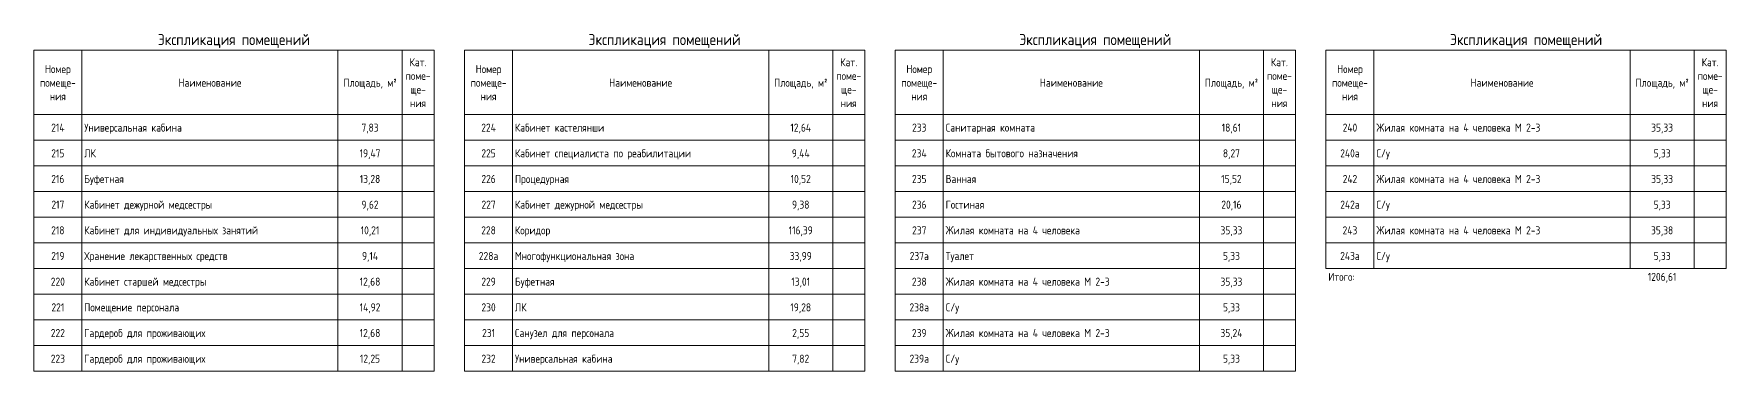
# Model space of a CAD drawing. Header units: millimetres. Extents: x -515342 to 330399, y -224905 to 507333.
# Drawn here: x -149405 to -96546, y 125303 to 135838 of the extents above; entities that cross this region are included whole.
import ezdxf

# ---------------------------------------------------------------- set-up
doc = ezdxf.new("R2010")
doc.units = ezdxf.units.MM
doc.layers.add('Графика', color=7, linetype='Continuous', lineweight=0)
doc.layers.add('Линии', color=7, linetype='Continuous', lineweight=0)
doc.styles.add('GOST Common_5', font='', dxfattribs={"width": 0.9, "height": 3.5})
doc.styles.add('GOST Common_8', font='', dxfattribs={"width": 0.9, "height": 3.5})
doc.styles.get('GOST Common_5').set_extended_font_data('GOST Common')
doc.styles.get('GOST Common_8').set_extended_font_data('GOST Common')

msp = doc.modelspace()

# ---------------------------------------------------------------- linework, layer by layer
at = {"layer": 'Линии'}
for p, q in [((-149405.428, 135325.7343), (-149405.428, 133321.1326)), ((-149405.428, 135325.7343), (-136905.0244, 135325.7343)), ((-147905.428, 135325.7343), (-147905.428, 133321.1326)), ((-139905.428, 135325.7343), (-139905.428, 133321.1326)), ((-137905.428, 135325.7343), (-137905.428, 133321.1326)), ((-136905.428, 135325.7343), (-136905.428, 133321.1326)), ((-135952.5244, 135325.7343), (-135952.5244, 133321.1326)), ((-135952.5244, 135325.7343), (-123452.1208, 135325.7343)), ((-134452.5244, 135325.7343), (-134452.5244, 133321.1326)), ((-126452.5244, 135325.7343), (-126452.5244, 133321.1326)), ((-124452.5244, 135325.7343), (-124452.5244, 133321.1326)), ((-123452.5244, 135325.7343), (-123452.5244, 133321.1326)), ((-122499.6208, 135325.7343), (-122499.6208, 133321.1326)), ((-122499.6208, 135325.7343), (-109999.2172, 135325.7343)), ((-120999.6208, 135325.7343), (-120999.6208, 133321.1326)), ((-112999.6208, 135325.7343), (-112999.6208, 133321.1326)), ((-110999.6208, 135325.7343), (-110999.6208, 133321.1326)), ((-109999.6208, 135325.7343), (-109999.6208, 133321.1326)), ((-109046.7172, 135325.7343), (-109046.7172, 133321.1326)), ((-109046.7172, 135325.7343), (-96546.3136, 135325.7343)), ((-107546.7172, 135325.7343), (-107546.7172, 133321.1326)), ((-99546.7172, 135325.7343), (-99546.7172, 133321.1326)), ((-97546.7172, 135325.7343), (-97546.7172, 133321.1326)), ((-96546.7172, 135325.7343), (-96546.7172, 133321.1326)), ((-147905.428, 133321.1326), (-149405.428, 133321.1326)), ((-149405.428, 133321.1326), (-149405.428, 132519.292)), ((-139905.428, 133321.1326), (-147905.428, 133321.1326)), ((-147905.428, 133321.1326), (-147905.428, 132519.292)), ((-137905.428, 133321.1326), (-139905.428, 133321.1326)), ((-139905.428, 133321.1326), (-139905.428, 132519.292)), ((-136905.428, 133321.1326), (-137905.428, 133321.1326)), ((-137905.428, 133321.1326), (-137905.428, 132519.292)), ((-136905.428, 133321.1326), (-136905.428, 132519.292)), ((-134452.5244, 133321.1326), (-135952.5244, 133321.1326)), ((-135952.5244, 133321.1326), (-135952.5244, 132519.292)), ((-126452.5244, 133321.1326), (-134452.5244, 133321.1326)), ((-134452.5244, 133321.1326), (-134452.5244, 132519.292)), ((-124452.5244, 133321.1326), (-126452.5244, 133321.1326)), ((-126452.5244, 133321.1326), (-126452.5244, 132519.292)), ((-123452.5244, 133321.1326), (-124452.5244, 133321.1326)), ((-124452.5244, 133321.1326), (-124452.5244, 132519.292)), ((-123452.5244, 133321.1326), (-123452.5244, 132519.292)), ((-120999.6208, 133321.1326), (-122499.6208, 133321.1326)), ((-122499.6208, 133321.1326), (-122499.6208, 132519.292)), ((-112999.6208, 133321.1326), (-120999.6208, 133321.1326)), ((-120999.6208, 133321.1326), (-120999.6208, 132519.292)), ((-110999.6208, 133321.1326), (-112999.6208, 133321.1326)), ((-112999.6208, 133321.1326), (-112999.6208, 132519.292)), ((-109999.6208, 133321.1326), (-110999.6208, 133321.1326)), ((-110999.6208, 133321.1326), (-110999.6208, 132519.292)), ((-109999.6208, 133321.1326), (-109999.6208, 132519.292)), ((-107546.7172, 133321.1326), (-109046.7172, 133321.1326)), ((-109046.7172, 133321.1326), (-109046.7172, 132519.292)), ((-99546.7172, 133321.1326), (-107546.7172, 133321.1326)), ((-107546.7172, 133321.1326), (-107546.7172, 132519.292)), ((-97546.7172, 133321.1326), (-99546.7172, 133321.1326)), ((-99546.7172, 133321.1326), (-99546.7172, 132519.292)), ((-96546.7172, 133321.1326), (-97546.7172, 133321.1326)), ((-97546.7172, 133321.1326), (-97546.7172, 132519.292)), ((-96546.7172, 133321.1326), (-96546.7172, 132519.292)), ((-147905.428, 132519.292), (-149405.428, 132519.292)), ((-149405.428, 132519.292), (-149405.428, 131717.4513)), ((-139905.428, 132519.292), (-147905.428, 132519.292)), ((-147905.428, 132519.292), (-147905.428, 131717.4513)), ((-137905.428, 132519.292), (-139905.428, 132519.292)), ((-139905.428, 132519.292), (-139905.428, 131717.4513)), ((-136905.428, 132519.292), (-137905.428, 132519.292)), ((-137905.428, 132519.292), (-137905.428, 131717.4513)), ((-136905.428, 132519.292), (-136905.428, 131717.4513)), ((-134452.5244, 132519.292), (-135952.5244, 132519.292)), ((-135952.5244, 132519.292), (-135952.5244, 131717.4513)), ((-126452.5244, 132519.292), (-134452.5244, 132519.292)), ((-134452.5244, 132519.292), (-134452.5244, 131717.4513)), ((-124452.5244, 132519.292), (-126452.5244, 132519.292)), ((-126452.5244, 132519.292), (-126452.5244, 131717.4513)), ((-123452.5244, 132519.292), (-124452.5244, 132519.292)), ((-124452.5244, 132519.292), (-124452.5244, 131717.4513)), ((-123452.5244, 132519.292), (-123452.5244, 131717.4513)), ((-120999.6208, 132519.292), (-122499.6208, 132519.292)), ((-122499.6208, 132519.292), (-122499.6208, 131717.4513)), ((-112999.6208, 132519.292), (-120999.6208, 132519.292)), ((-120999.6208, 132519.292), (-120999.6208, 131717.4513)), ((-110999.6208, 132519.292), (-112999.6208, 132519.292)), ((-112999.6208, 132519.292), (-112999.6208, 131717.4513)), ((-109999.6208, 132519.292), (-110999.6208, 132519.292)), ((-110999.6208, 132519.292), (-110999.6208, 131717.4513)), ((-109999.6208, 132519.292), (-109999.6208, 131717.4513)), ((-107546.7172, 132519.292), (-109046.7172, 132519.292)), ((-109046.7172, 132519.292), (-109046.7172, 131717.4513)), ((-99546.7172, 132519.292), (-107546.7172, 132519.292)), ((-107546.7172, 132519.292), (-107546.7172, 131717.4513)), ((-97546.7172, 132519.292), (-99546.7172, 132519.292)), ((-99546.7172, 132519.292), (-99546.7172, 131717.4513)), ((-96546.7172, 132519.292), (-97546.7172, 132519.292)), ((-97546.7172, 132519.292), (-97546.7172, 131717.4513)), ((-96546.7172, 132519.292), (-96546.7172, 131717.4513)), ((-147905.428, 131717.4513), (-149405.428, 131717.4513)), ((-149405.428, 131717.4513), (-149405.428, 130915.6106)), ((-139905.428, 131717.4513), (-147905.428, 131717.4513)), ((-147905.428, 131717.4513), (-147905.428, 130915.6106)), ((-137905.428, 131717.4513), (-139905.428, 131717.4513)), ((-139905.428, 131717.4513), (-139905.428, 130915.6106)), ((-136905.428, 131717.4513), (-137905.428, 131717.4513)), ((-137905.428, 131717.4513), (-137905.428, 130915.6106)), ((-136905.428, 131717.4513), (-136905.428, 130915.6106)), ((-134452.5244, 131717.4513), (-135952.5244, 131717.4513)), ((-135952.5244, 131717.4513), (-135952.5244, 130915.6106)), ((-126452.5244, 131717.4513), (-134452.5244, 131717.4513)), ((-134452.5244, 131717.4513), (-134452.5244, 130915.6106)), ((-124452.5244, 131717.4513), (-126452.5244, 131717.4513)), ((-126452.5244, 131717.4513), (-126452.5244, 130915.6106)), ((-123452.5244, 131717.4513), (-124452.5244, 131717.4513)), ((-124452.5244, 131717.4513), (-124452.5244, 130915.6106)), ((-123452.5244, 131717.4513), (-123452.5244, 130915.6106)), ((-120999.6208, 131717.4513), (-122499.6208, 131717.4513)), ((-122499.6208, 131717.4513), (-122499.6208, 130915.6106)), ((-112999.6208, 131717.4513), (-120999.6208, 131717.4513)), ((-120999.6208, 131717.4513), (-120999.6208, 130915.6106)), ((-110999.6208, 131717.4513), (-112999.6208, 131717.4513)), ((-112999.6208, 131717.4513), (-112999.6208, 130915.6106)), ((-109999.6208, 131717.4513), (-110999.6208, 131717.4513)), ((-110999.6208, 131717.4513), (-110999.6208, 130915.6106)), ((-109999.6208, 131717.4513), (-109999.6208, 130915.6106)), ((-107546.7172, 131717.4513), (-109046.7172, 131717.4513)), ((-109046.7172, 131717.4513), (-109046.7172, 130915.6106)), ((-99546.7172, 131717.4513), (-107546.7172, 131717.4513)), ((-107546.7172, 131717.4513), (-107546.7172, 130915.6106)), ((-97546.7172, 131717.4513), (-99546.7172, 131717.4513)), ((-99546.7172, 131717.4513), (-99546.7172, 130915.6106)), ((-96546.7172, 131717.4513), (-97546.7172, 131717.4513)), ((-97546.7172, 131717.4513), (-97546.7172, 130915.6106)), ((-96546.7172, 131717.4513), (-96546.7172, 130915.6106)), ((-147905.428, 130915.6106), (-149405.428, 130915.6106)), ((-149405.428, 130915.6106), (-149405.428, 130113.7699)), ((-139905.428, 130915.6106), (-147905.428, 130915.6106)), ((-147905.428, 130915.6106), (-147905.428, 130113.7699)), ((-137905.428, 130915.6106), (-139905.428, 130915.6106)), ((-139905.428, 130915.6106), (-139905.428, 130113.7699)), ((-136905.428, 130915.6106), (-137905.428, 130915.6106)), ((-137905.428, 130915.6106), (-137905.428, 130113.7699)), ((-136905.428, 130915.6106), (-136905.428, 130113.7699)), ((-134452.5244, 130915.6106), (-135952.5244, 130915.6106)), ((-135952.5244, 130915.6106), (-135952.5244, 130113.7699)), ((-126452.5244, 130915.6106), (-134452.5244, 130915.6106)), ((-134452.5244, 130915.6106), (-134452.5244, 130113.7699)), ((-124452.5244, 130915.6106), (-126452.5244, 130915.6106)), ((-126452.5244, 130915.6106), (-126452.5244, 130113.7699)), ((-123452.5244, 130915.6106), (-124452.5244, 130915.6106)), ((-124452.5244, 130915.6106), (-124452.5244, 130113.7699)), ((-123452.5244, 130915.6106), (-123452.5244, 130113.7699)), ((-120999.6208, 130915.6106), (-122499.6208, 130915.6106)), ((-122499.6208, 130915.6106), (-122499.6208, 130113.7699)), ((-112999.6208, 130915.6106), (-120999.6208, 130915.6106)), ((-120999.6208, 130915.6106), (-120999.6208, 130113.7699)), ((-110999.6208, 130915.6106), (-112999.6208, 130915.6106)), ((-112999.6208, 130915.6106), (-112999.6208, 130113.7699)), ((-109999.6208, 130915.6106), (-110999.6208, 130915.6106)), ((-110999.6208, 130915.6106), (-110999.6208, 130113.7699)), ((-109999.6208, 130915.6106), (-109999.6208, 130113.7699)), ((-107546.7172, 130915.6106), (-109046.7172, 130915.6106)), ((-109046.7172, 130915.6106), (-109046.7172, 130113.7699)), ((-99546.7172, 130915.6106), (-107546.7172, 130915.6106)), ((-107546.7172, 130915.6106), (-107546.7172, 130113.7699)), ((-97546.7172, 130915.6106), (-99546.7172, 130915.6106)), ((-99546.7172, 130915.6106), (-99546.7172, 130113.7699)), ((-96546.7172, 130915.6106), (-97546.7172, 130915.6106)), ((-97546.7172, 130915.6106), (-97546.7172, 130113.7699)), ((-96546.7172, 130915.6106), (-96546.7172, 130113.7699)), ((-147905.428, 130113.7699), (-149405.428, 130113.7699)), ((-149405.428, 130113.7699), (-149405.428, 129311.9293)), ((-139905.428, 130113.7699), (-147905.428, 130113.7699)), ((-147905.428, 130113.7699), (-147905.428, 129311.9293)), ((-137905.428, 130113.7699), (-139905.428, 130113.7699)), ((-139905.428, 130113.7699), (-139905.428, 129311.9293)), ((-136905.428, 130113.7699), (-137905.428, 130113.7699)), ((-137905.428, 130113.7699), (-137905.428, 129311.9293)), ((-136905.428, 130113.7699), (-136905.428, 129311.9293)), ((-134452.5244, 130113.7699), (-135952.5244, 130113.7699)), ((-135952.5244, 130113.7699), (-135952.5244, 129311.9293)), ((-126452.5244, 130113.7699), (-134452.5244, 130113.7699)), ((-134452.5244, 130113.7699), (-134452.5244, 129311.9293)), ((-124452.5244, 130113.7699), (-126452.5244, 130113.7699)), ((-126452.5244, 130113.7699), (-126452.5244, 129311.9293)), ((-123452.5244, 130113.7699), (-124452.5244, 130113.7699)), ((-124452.5244, 130113.7699), (-124452.5244, 129311.9293)), ((-123452.5244, 130113.7699), (-123452.5244, 129311.9293)), ((-120999.6208, 130113.7699), (-122499.6208, 130113.7699)), ((-122499.6208, 130113.7699), (-122499.6208, 129311.9293)), ((-112999.6208, 130113.7699), (-120999.6208, 130113.7699)), ((-120999.6208, 130113.7699), (-120999.6208, 129311.9293)), ((-110999.6208, 130113.7699), (-112999.6208, 130113.7699)), ((-112999.6208, 130113.7699), (-112999.6208, 129311.9293)), ((-109999.6208, 130113.7699), (-110999.6208, 130113.7699)), ((-110999.6208, 130113.7699), (-110999.6208, 129311.9293)), ((-109999.6208, 130113.7699), (-109999.6208, 129311.9293)), ((-107546.7172, 130113.7699), (-109046.7172, 130113.7699)), ((-109046.7172, 130113.7699), (-109046.7172, 129311.9293)), ((-99546.7172, 130113.7699), (-107546.7172, 130113.7699)), ((-107546.7172, 130113.7699), (-107546.7172, 129311.9293)), ((-97546.7172, 130113.7699), (-99546.7172, 130113.7699)), ((-99546.7172, 130113.7699), (-99546.7172, 129311.9293)), ((-96546.7172, 130113.7699), (-97546.7172, 130113.7699)), ((-97546.7172, 130113.7699), (-97546.7172, 129311.9293)), ((-96546.7172, 130113.7699), (-96546.7172, 129311.9293)), ((-147905.428, 129311.9293), (-149405.428, 129311.9293)), ((-149405.428, 129311.9293), (-149405.428, 128510.0886)), ((-139905.428, 129311.9293), (-147905.428, 129311.9293)), ((-147905.428, 129311.9293), (-147905.428, 128510.0886)), ((-137905.428, 129311.9293), (-139905.428, 129311.9293)), ((-139905.428, 129311.9293), (-139905.428, 128510.0886)), ((-136905.428, 129311.9293), (-137905.428, 129311.9293)), ((-137905.428, 129311.9293), (-137905.428, 128510.0886)), ((-136905.428, 129311.9293), (-136905.428, 128510.0886)), ((-134452.5244, 129311.9293), (-135952.5244, 129311.9293)), ((-135952.5244, 129311.9293), (-135952.5244, 128510.0886)), ((-126452.5244, 129311.9293), (-134452.5244, 129311.9293)), ((-134452.5244, 129311.9293), (-134452.5244, 128510.0886)), ((-124452.5244, 129311.9293), (-126452.5244, 129311.9293)), ((-126452.5244, 129311.9293), (-126452.5244, 128510.0886)), ((-123452.5244, 129311.9293), (-124452.5244, 129311.9293)), ((-124452.5244, 129311.9293), (-124452.5244, 128510.0886)), ((-123452.5244, 129311.9293), (-123452.5244, 128510.0886)), ((-120999.6208, 129311.9293), (-122499.6208, 129311.9293)), ((-122499.6208, 129311.9293), (-122499.6208, 128510.0886)), ((-112999.6208, 129311.9293), (-120999.6208, 129311.9293)), ((-120999.6208, 129311.9293), (-120999.6208, 128510.0886)), ((-110999.6208, 129311.9293), (-112999.6208, 129311.9293)), ((-112999.6208, 129311.9293), (-112999.6208, 128510.0886)), ((-109999.6208, 129311.9293), (-110999.6208, 129311.9293)), ((-110999.6208, 129311.9293), (-110999.6208, 128510.0886)), ((-109999.6208, 129311.9293), (-109999.6208, 128510.0886)), ((-107546.7172, 129311.9293), (-109046.7172, 129311.9293)), ((-109046.7172, 129311.9293), (-109046.7172, 128510.0886)), ((-99546.7172, 129311.9293), (-107546.7172, 129311.9293)), ((-107546.7172, 129311.9293), (-107546.7172, 128510.0886)), ((-97546.7172, 129311.9293), (-99546.7172, 129311.9293)), ((-99546.7172, 129311.9293), (-99546.7172, 128510.0886)), ((-96546.7172, 129311.9293), (-97546.7172, 129311.9293)), ((-97546.7172, 129311.9293), (-97546.7172, 128510.0886)), ((-96546.7172, 129311.9293), (-96546.7172, 128510.0886)), ((-147905.428, 128510.0886), (-149405.428, 128510.0886)), ((-149405.428, 128510.0886), (-149405.428, 127708.2479)), ((-139905.428, 128510.0886), (-147905.428, 128510.0886)), ((-147905.428, 128510.0886), (-147905.428, 127708.2479)), ((-137905.428, 128510.0886), (-139905.428, 128510.0886)), ((-139905.428, 128510.0886), (-139905.428, 127708.2479)), ((-136905.428, 128510.0886), (-137905.428, 128510.0886)), ((-137905.428, 128510.0886), (-137905.428, 127708.2479)), ((-136905.428, 128510.0886), (-136905.428, 127708.2479)), ((-134452.5244, 128510.0886), (-135952.5244, 128510.0886)), ((-135952.5244, 128510.0886), (-135952.5244, 127708.2479)), ((-126452.5244, 128510.0886), (-134452.5244, 128510.0886)), ((-134452.5244, 128510.0886), (-134452.5244, 127708.2479)), ((-124452.5244, 128510.0886), (-126452.5244, 128510.0886)), ((-126452.5244, 128510.0886), (-126452.5244, 127708.2479)), ((-123452.5244, 128510.0886), (-124452.5244, 128510.0886)), ((-124452.5244, 128510.0886), (-124452.5244, 127708.2479)), ((-123452.5244, 128510.0886), (-123452.5244, 127708.2479)), ((-120999.6208, 128510.0886), (-122499.6208, 128510.0886)), ((-122499.6208, 128510.0886), (-122499.6208, 127708.2479)), ((-112999.6208, 128510.0886), (-120999.6208, 128510.0886)), ((-120999.6208, 128510.0886), (-120999.6208, 127708.2479)), ((-110999.6208, 128510.0886), (-112999.6208, 128510.0886)), ((-112999.6208, 128510.0886), (-112999.6208, 127708.2479)), ((-109999.6208, 128510.0886), (-110999.6208, 128510.0886)), ((-110999.6208, 128510.0886), (-110999.6208, 127708.2479)), ((-109999.6208, 128510.0886), (-109999.6208, 127708.2479)), ((-107546.7172, 128510.0886), (-109046.7172, 128510.0886)), ((-99546.7172, 128510.0886), (-107546.7172, 128510.0886)), ((-97546.7172, 128510.0886), (-99546.7172, 128510.0886)), ((-96546.7172, 128510.0886), (-97546.7172, 128510.0886)), ((-96546.3136, 128510.0886), (-96546.7172, 128510.0886)), ((-147905.428, 127708.2479), (-149405.428, 127708.2479)), ((-149405.428, 127708.2479), (-149405.428, 126906.4072)), ((-139905.428, 127708.2479), (-147905.428, 127708.2479)), ((-147905.428, 127708.2479), (-147905.428, 126906.4072)), ((-137905.428, 127708.2479), (-139905.428, 127708.2479)), ((-139905.428, 127708.2479), (-139905.428, 126906.4072)), ((-136905.428, 127708.2479), (-137905.428, 127708.2479)), ((-137905.428, 127708.2479), (-137905.428, 126906.4072)), ((-136905.428, 127708.2479), (-136905.428, 126906.4072)), ((-134452.5244, 127708.2479), (-135952.5244, 127708.2479)), ((-135952.5244, 127708.2479), (-135952.5244, 126906.4072)), ((-126452.5244, 127708.2479), (-134452.5244, 127708.2479)), ((-134452.5244, 127708.2479), (-134452.5244, 126906.4072)), ((-124452.5244, 127708.2479), (-126452.5244, 127708.2479)), ((-126452.5244, 127708.2479), (-126452.5244, 126906.4072)), ((-123452.5244, 127708.2479), (-124452.5244, 127708.2479)), ((-124452.5244, 127708.2479), (-124452.5244, 126906.4072)), ((-123452.5244, 127708.2479), (-123452.5244, 126906.4072)), ((-120999.6208, 127708.2479), (-122499.6208, 127708.2479)), ((-122499.6208, 127708.2479), (-122499.6208, 126906.4072)), ((-112999.6208, 127708.2479), (-120999.6208, 127708.2479)), ((-120999.6208, 127708.2479), (-120999.6208, 126906.4072)), ((-110999.6208, 127708.2479), (-112999.6208, 127708.2479)), ((-112999.6208, 127708.2479), (-112999.6208, 126906.4072)), ((-109999.6208, 127708.2479), (-110999.6208, 127708.2479)), ((-110999.6208, 127708.2479), (-110999.6208, 126906.4072)), ((-109999.6208, 127708.2479), (-109999.6208, 126906.4072)), ((-147905.428, 126906.4072), (-149405.428, 126906.4072)), ((-149405.428, 126906.4072), (-149405.428, 126104.5666)), ((-139905.428, 126906.4072), (-147905.428, 126906.4072)), ((-147905.428, 126906.4072), (-147905.428, 126104.5666)), ((-137905.428, 126906.4072), (-139905.428, 126906.4072)), ((-139905.428, 126906.4072), (-139905.428, 126104.5666)), ((-136905.428, 126906.4072), (-137905.428, 126906.4072)), ((-137905.428, 126906.4072), (-137905.428, 126104.5666)), ((-136905.428, 126906.4072), (-136905.428, 126104.5666)), ((-134452.5244, 126906.4072), (-135952.5244, 126906.4072)), ((-135952.5244, 126906.4072), (-135952.5244, 126104.5666)), ((-126452.5244, 126906.4072), (-134452.5244, 126906.4072)), ((-134452.5244, 126906.4072), (-134452.5244, 126104.5666)), ((-124452.5244, 126906.4072), (-126452.5244, 126906.4072)), ((-126452.5244, 126906.4072), (-126452.5244, 126104.5666)), ((-123452.5244, 126906.4072), (-124452.5244, 126906.4072)), ((-124452.5244, 126906.4072), (-124452.5244, 126104.5666)), ((-123452.5244, 126906.4072), (-123452.5244, 126104.5666)), ((-120999.6208, 126906.4072), (-122499.6208, 126906.4072)), ((-122499.6208, 126906.4072), (-122499.6208, 126104.5666)), ((-112999.6208, 126906.4072), (-120999.6208, 126906.4072)), ((-120999.6208, 126906.4072), (-120999.6208, 126104.5666)), ((-110999.6208, 126906.4072), (-112999.6208, 126906.4072)), ((-112999.6208, 126906.4072), (-112999.6208, 126104.5666)), ((-109999.6208, 126906.4072), (-110999.6208, 126906.4072)), ((-110999.6208, 126906.4072), (-110999.6208, 126104.5666)), ((-109999.6208, 126906.4072), (-109999.6208, 126104.5666)), ((-147905.428, 126104.5666), (-149405.428, 126104.5666)), ((-149405.428, 126104.5666), (-149405.428, 125302.7259)), ((-139905.428, 126104.5666), (-147905.428, 126104.5666)), ((-147905.428, 126104.5666), (-147905.428, 125302.7259)), ((-137905.428, 126104.5666), (-139905.428, 126104.5666)), ((-139905.428, 126104.5666), (-139905.428, 125302.7259)), ((-136905.428, 126104.5666), (-137905.428, 126104.5666)), ((-137905.428, 126104.5666), (-137905.428, 125302.7259)), ((-136905.428, 126104.5666), (-136905.428, 125302.7259)), ((-134452.5244, 126104.5666), (-135952.5244, 126104.5666)), ((-135952.5244, 126104.5666), (-135952.5244, 125302.7259)), ((-126452.5244, 126104.5666), (-134452.5244, 126104.5666)), ((-134452.5244, 126104.5666), (-134452.5244, 125302.7259)), ((-124452.5244, 126104.5666), (-126452.5244, 126104.5666)), ((-126452.5244, 126104.5666), (-126452.5244, 125302.7259)), ((-123452.5244, 126104.5666), (-124452.5244, 126104.5666)), ((-124452.5244, 126104.5666), (-124452.5244, 125302.7259)), ((-123452.5244, 126104.5666), (-123452.5244, 125302.7259)), ((-120999.6208, 126104.5666), (-122499.6208, 126104.5666)), ((-122499.6208, 126104.5666), (-122499.6208, 125302.7259)), ((-112999.6208, 126104.5666), (-120999.6208, 126104.5666)), ((-120999.6208, 126104.5666), (-120999.6208, 125302.7259)), ((-110999.6208, 126104.5666), (-112999.6208, 126104.5666)), ((-112999.6208, 126104.5666), (-112999.6208, 125302.7259)), ((-109999.6208, 126104.5666), (-110999.6208, 126104.5666)), ((-110999.6208, 126104.5666), (-110999.6208, 125302.7259)), ((-109999.6208, 126104.5666), (-109999.6208, 125302.7259)), ((-147905.428, 125302.7259), (-149405.428, 125302.7259)), ((-139905.428, 125302.7259), (-147905.428, 125302.7259)), ((-137905.428, 125302.7259), (-139905.428, 125302.7259)), ((-136905.428, 125302.7259), (-137905.428, 125302.7259)), ((-134452.5244, 125302.7259), (-135952.5244, 125302.7259)), ((-126452.5244, 125302.7259), (-134452.5244, 125302.7259)), ((-124452.5244, 125302.7259), (-126452.5244, 125302.7259)), ((-123452.5244, 125302.7259), (-124452.5244, 125302.7259)), ((-120999.6208, 125302.7259), (-122499.6208, 125302.7259)), ((-112999.6208, 125302.7259), (-120999.6208, 125302.7259)), ((-110999.6208, 125302.7259), (-112999.6208, 125302.7259)), ((-109999.6208, 125302.7259), (-110999.6208, 125302.7259))]:
    msp.add_line(p, q, dxfattribs=at)

# ---------------------------------------------------------------- texts
at = {"layer": 'Графика', "line_spacing_factor": 1.022761}
for s, insert, char_height, width, attachment_point, style in [('Экспликация помещений', (-143155.2262, 135835.6242), 350, 5600.436028, 2, 'GOST Common_8'), ('Экспликация помещений', (-129702.3226, 135835.6242), 350, 5600.436028, 2, 'GOST Common_8'), ('Экспликация помещений', (-116249.419, 135835.6242), 350, 5600.436028, 2, 'GOST Common_8'), ('Экспликация помещений', (-102796.5154, 135835.6242), 350, 5600.436028, 2, 'GOST Common_8'), ('Номер\\Pпомеще-\\Pния', (-148655.428, 134863.2158), 250, 1418.025241, 2, 'GOST Common_5'), ('Кат.\\Pпоме-\\Pще-\\Pния', (-137405.428, 135076.291), 250, 962.446919, 2, 'GOST Common_5'), ('Номер\\Pпомеще-\\Pния', (-135202.5244, 134863.2158), 250, 1418.025241, 2, 'GOST Common_5'), ('Кат.\\Pпоме-\\Pще-\\Pния', (-123952.5244, 135076.291), 250, 962.446919, 2, 'GOST Common_5'), ('Номер\\Pпомеще-\\Pния', (-121749.6208, 134863.2158), 250, 1418.025241, 2, 'GOST Common_5'), ('Кат.\\Pпоме-\\Pще-\\Pния', (-110499.6208, 135076.291), 250, 962.446919, 2, 'GOST Common_5'), ('Номер\\Pпомеще-\\Pния', (-108296.7172, 134863.2158), 250, 1418.025241, 2, 'GOST Common_5'), ('Кат.\\Pпоме-\\Pще-\\Pния', (-97046.7172, 135076.291), 250, 962.446919, 2, 'GOST Common_5'), ('Наименование', (-143905.428, 134437.0654), 250, 2353.318486, 2, 'GOST Common_5'), ('Площадь, м\\fGOST Common|b0|i0|c238|p34|;\\W.9;²', (-138905.428, 134437.0654), 250, 2009.371938, 2, 'GOST Common_5'), ('Наименование', (-130452.5244, 134437.0654), 250, 2353.318486, 2, 'GOST Common_5'), ('Площадь, м\\fGOST Common|b0|i0|c238|p34|;\\W.9;²', (-125452.5244, 134437.0654), 250, 2009.371938, 2, 'GOST Common_5'), ('Наименование', (-116999.6208, 134437.0654), 250, 2353.318486, 2, 'GOST Common_5'), ('Площадь, м\\fGOST Common|b0|i0|c238|p34|;\\W.9;²', (-111999.6208, 134437.0654), 250, 2009.371938, 2, 'GOST Common_5'), ('Наименование', (-103546.7172, 134437.0654), 250, 2353.318486, 2, 'GOST Common_5'), ('Площадь, м\\fGOST Common|b0|i0|c238|p34|;\\W.9;²', (-98546.7172, 134437.0654), 250, 2009.371938, 2, 'GOST Common_5'), ('214', (-148655.428, 133033.8442), 250, 537.039347, 2, 'GOST Common_5'), ('Универсальная кабина', (-147830.428, 133033.8442), 250, 3759.275427, 1, 'GOST Common_5'), ('7,83', (-138905.428, 133033.8442), 250, 654.705271, 2, 'GOST Common_5'), ('224', (-135202.5244, 133033.8442), 250, 588.329621, 2, 'GOST Common_5'), ('Кабинет кастелянши', (-134377.5244, 133033.8442), 250, 3493.772829, 1, 'GOST Common_5'), ('12,64', (-125452.5244, 133033.8442), 250, 817.62732, 2, 'GOST Common_5'), ('233', (-121749.6208, 133033.8442), 250, 561.175947, 2, 'GOST Common_5'), ('Санитарная комната', (-120924.6208, 133033.8442), 250, 3545.063103, 1, 'GOST Common_5'), ('18,61', (-111999.6208, 133033.8442), 250, 739.18337, 2, 'GOST Common_5'), ('240', (-108296.7172, 133033.8442), 250, 588.329621, 2, 'GOST Common_5'), ('Жилая комната на 4 человека М 2-3', (-107471.7172, 133033.8442), 250, 5991.910913, 1, 'GOST Common_5'), ('35,33', (-98546.7172, 133033.8442), 250, 841.76392, 2, 'GOST Common_5'), ('215', (-148655.428, 132232.0035), 250, 509.885672, 2, 'GOST Common_5'), ('ЛК', (-147830.428, 132232.0035), 250, 428.424647, 1, 'GOST Common_5'), ('19,47', (-138905.428, 132232.0035), 250, 817.62732, 2, 'GOST Common_5'), ('225', (-135202.5244, 132232.0035), 250, 561.175947, 2, 'GOST Common_5'), ('Кабинет специалиста по реабилитации', (-134377.5244, 132232.0035), 250, 6598.342984, 1, 'GOST Common_5'), ('9,44', (-125452.5244, 132232.0035), 250, 709.012621, 2, 'GOST Common_5'), ('234', (-121749.6208, 132232.0035), 250, 588.329621, 2, 'GOST Common_5'), ('Комната бытового назначения', (-120924.6208, 132232.0035), 250, 5150.146993, 1, 'GOST Common_5'), ('8,27', (-111999.6208, 132232.0035), 250, 654.705271, 2, 'GOST Common_5'), ('240а', (-108296.7172, 132232.0035), 250, 802.541945, 2, 'GOST Common_5'), ('С/у', (-107471.7172, 132232.0035), 250, 561.175947, 1, 'GOST Common_5'), ('5,33', (-98546.7172, 132232.0035), 250, 654.705271, 2, 'GOST Common_5'), ('216', (-148655.428, 131430.1628), 250, 509.885672, 2, 'GOST Common_5'), ('Буфетная', (-147830.428, 131430.1628), 250, 1659.39124, 1, 'GOST Common_5'), ('13,28', (-138905.428, 131430.1628), 250, 790.473645, 2, 'GOST Common_5'), ('226', (-135202.5244, 131430.1628), 250, 561.175947, 2, 'GOST Common_5'), ('Процедурная', (-134377.5244, 131430.1628), 250, 2139.106162, 1, 'GOST Common_5'), ('10,52', (-125452.5244, 131430.1628), 250, 790.473645, 2, 'GOST Common_5'), ('235', (-121749.6208, 131430.1628), 250, 561.175947, 2, 'GOST Common_5'), ('Ванная', (-120924.6208, 131430.1628), 250, 1203.812918, 1, 'GOST Common_5'), ('15,52', (-111999.6208, 131430.1628), 250, 790.473645, 2, 'GOST Common_5'), ('242', (-108296.7172, 131430.1628), 250, 588.329621, 2, 'GOST Common_5'), ('Жилая комната на 4 человека М 2-3', (-107471.7172, 131430.1628), 250, 5991.910913, 1, 'GOST Common_5'), ('35,33', (-98546.7172, 131430.1628), 250, 841.76392, 2, 'GOST Common_5'), ('217', (-148655.428, 130628.3221), 250, 509.885672, 2, 'GOST Common_5'), ('Кабинет дежурной медсестры', (-147830.428, 130628.3221), 250, 4899.72977, 1, 'GOST Common_5'), ('9,62', (-138905.428, 130628.3221), 250, 654.705271, 2, 'GOST Common_5'), ('227', (-135202.5244, 130628.3221), 250, 561.175947, 2, 'GOST Common_5'), ('Кабинет дежурной медсестры', (-134377.5244, 130628.3221), 250, 4899.72977, 1, 'GOST Common_5'), ('9,38', (-125452.5244, 130628.3221), 250, 654.705271, 2, 'GOST Common_5'), ('236', (-121749.6208, 130628.3221), 250, 561.175947, 2, 'GOST Common_5'), ('Гостиная', (-120924.6208, 130628.3221), 250, 1553.793615, 1, 'GOST Common_5'), ('20,16', (-111999.6208, 130628.3221), 250, 790.473645, 2, 'GOST Common_5'), ('242а', (-108296.7172, 130628.3221), 250, 802.541945, 2, 'GOST Common_5'), ('С/у', (-107471.7172, 130628.3221), 250, 561.175947, 1, 'GOST Common_5'), ('5,33', (-98546.7172, 130628.3221), 250, 654.705271, 2, 'GOST Common_5'), ('218', (-148655.428, 129826.4815), 250, 509.885672, 2, 'GOST Common_5'), ('Кабинет для индивидуальных занятий', (-147830.428, 129826.4815), 250, 6311.720861, 1, 'GOST Common_5'), ('10,21', (-138905.428, 129826.4815), 250, 739.18337, 2, 'GOST Common_5'), ('228', (-135202.5244, 129826.4815), 250, 561.175947, 2, 'GOST Common_5'), ('Коридор', (-134377.5244, 129826.4815), 250, 1336.564217, 1, 'GOST Common_5'), ('116,39', (-125452.5244, 129826.4815), 250, 926.242019, 2, 'GOST Common_5'), ('237', (-121749.6208, 129826.4815), 250, 561.175947, 2, 'GOST Common_5'), ('Жилая комната на 4 человека', (-120924.6208, 129826.4815), 250, 5002.310319, 1, 'GOST Common_5'), ('35,33', (-111999.6208, 129826.4815), 250, 841.76392, 2, 'GOST Common_5'), ('243', (-108296.7172, 129826.4815), 250, 588.329621, 2, 'GOST Common_5'), ('Жилая комната на 4 человека М 2-3', (-107471.7172, 129826.4815), 250, 5991.910913, 1, 'GOST Common_5'), ('35,38', (-98546.7172, 129826.4815), 250, 841.76392, 2, 'GOST Common_5'), ('219', (-148655.428, 129024.6408), 250, 509.885672, 2, 'GOST Common_5'), ('Хранение лекарственных средств', (-147830.428, 129024.6408), 250, 5596.674091, 1, 'GOST Common_5'), ('9,14', (-138905.428, 129024.6408), 250, 630.568671, 2, 'GOST Common_5'), ('228а', (-135202.5244, 129024.6408), 250, 775.38827, 2, 'GOST Common_5'), ('Многофункциональная зона', (-134377.5244, 129024.6408), 250, 4601.039347, 1, 'GOST Common_5'), ('33,99', (-125452.5244, 129024.6408), 250, 841.76392, 2, 'GOST Common_5'), ('237а', (-121749.6208, 129024.6408), 250, 775.38827, 2, 'GOST Common_5'), ('Туалет', (-120924.6208, 129024.6408), 250, 1230.966592, 1, 'GOST Common_5'), ('5,33', (-111999.6208, 129024.6408), 250, 654.705271, 2, 'GOST Common_5'), ('243а', (-108296.7172, 129024.6408), 250, 802.541945, 2, 'GOST Common_5'), ('С/у', (-107471.7172, 129024.6408), 250, 561.175947, 1, 'GOST Common_5'), ('5,33', (-98546.7172, 129024.6408), 250, 654.705271, 2, 'GOST Common_5'), ('220', (-148655.428, 128222.8001), 250, 561.175947, 2, 'GOST Common_5'), ('Кабинет старшей медсестры', (-147830.428, 128222.8001), 250, 4769.995546, 1, 'GOST Common_5'), ('12,68', (-138905.428, 128222.8001), 250, 790.473645, 2, 'GOST Common_5'), ('229', (-135202.5244, 128222.8001), 250, 561.175947, 2, 'GOST Common_5'), ('Буфетная', (-134377.5244, 128222.8001), 250, 1659.39124, 1, 'GOST Common_5'), ('13,01', (-125452.5244, 128222.8001), 250, 739.18337, 2, 'GOST Common_5'), ('238', (-121749.6208, 128222.8001), 250, 561.175947, 2, 'GOST Common_5'), ('Жилая комната на 4 человека М 2-3', (-120924.6208, 128222.8001), 250, 5991.910913, 1, 'GOST Common_5'), ('35,33', (-111999.6208, 128222.8001), 250, 841.76392, 2, 'GOST Common_5'), ('Итого:', (-108971.7172, 128373.1452), 250, 1098.215293, 1, 'GOST Common_5'), ('1206,61', (-98546.7172, 128373.1452), 250, 1113.300668, 2, 'GOST Common_5'), ('221', (-148655.428, 127420.9594), 250, 509.885672, 2, 'GOST Common_5'), ('Помещение персонала', (-147830.428, 127420.9594), 250, 3626.524128, 1, 'GOST Common_5'), ('14,92', (-138905.428, 127420.9594), 250, 817.62732, 2, 'GOST Common_5'), ('230', (-135202.5244, 127420.9594), 250, 561.175947, 2, 'GOST Common_5'), ('ЛК', (-134377.5244, 127420.9594), 250, 428.424647, 1, 'GOST Common_5'), ('19,28', (-125452.5244, 127420.9594), 250, 790.473645, 2, 'GOST Common_5'), ('238а', (-121749.6208, 127420.9594), 250, 775.38827, 2, 'GOST Common_5'), ('С/у', (-120924.6208, 127420.9594), 250, 561.175947, 1, 'GOST Common_5'), ('5,33', (-111999.6208, 127420.9594), 250, 654.705271, 2, 'GOST Common_5'), ('222', (-148655.428, 126619.1188), 250, 561.175947, 2, 'GOST Common_5'), ('Гардероб для проживающих', (-147830.428, 126619.1188), 250, 4534.663697, 1, 'GOST Common_5'), ('12,68', (-138905.428, 126619.1188), 250, 790.473645, 2, 'GOST Common_5'), ('231', (-135202.5244, 126619.1188), 250, 509.885672, 2, 'GOST Common_5'), ('Санузел для персонала', (-134377.5244, 126619.1188), 250, 3786.429102, 1, 'GOST Common_5'), ('2,55', (-125452.5244, 126619.1188), 250, 654.705271, 2, 'GOST Common_5'), ('239', (-121749.6208, 126619.1188), 250, 561.175947, 2, 'GOST Common_5'), ('Жилая комната на 4 человека М 2-3', (-120924.6208, 126619.1188), 250, 5991.910913, 1, 'GOST Common_5'), ('35,24', (-111999.6208, 126619.1188), 250, 868.917595, 2, 'GOST Common_5'), ('223', (-148655.428, 125817.2781), 250, 561.175947, 2, 'GOST Common_5'), ('Гардероб для проживающих', (-147830.428, 125817.2781), 250, 4534.663697, 1, 'GOST Common_5'), ('12,25', (-138905.428, 125817.2781), 250, 790.473645, 2, 'GOST Common_5'), ('232', (-135202.5244, 125817.2781), 250, 561.175947, 2, 'GOST Common_5'), ('Универсальная кабина', (-134377.5244, 125817.2781), 250, 3759.275427, 1, 'GOST Common_5'), ('7,82', (-125452.5244, 125817.2781), 250, 654.705271, 2, 'GOST Common_5'), ('239а', (-121749.6208, 125817.2781), 250, 775.38827, 2, 'GOST Common_5'), ('С/у', (-120924.6208, 125817.2781), 250, 561.175947, 1, 'GOST Common_5'), ('5,33', (-111999.6208, 125817.2781), 250, 654.705271, 2, 'GOST Common_5')]:
    msp.add_mtext(s, dxfattribs=dict(at, insert=insert, char_height=char_height, width=width, attachment_point=attachment_point, style=style))

doc.saveas('drawing.dxf')
